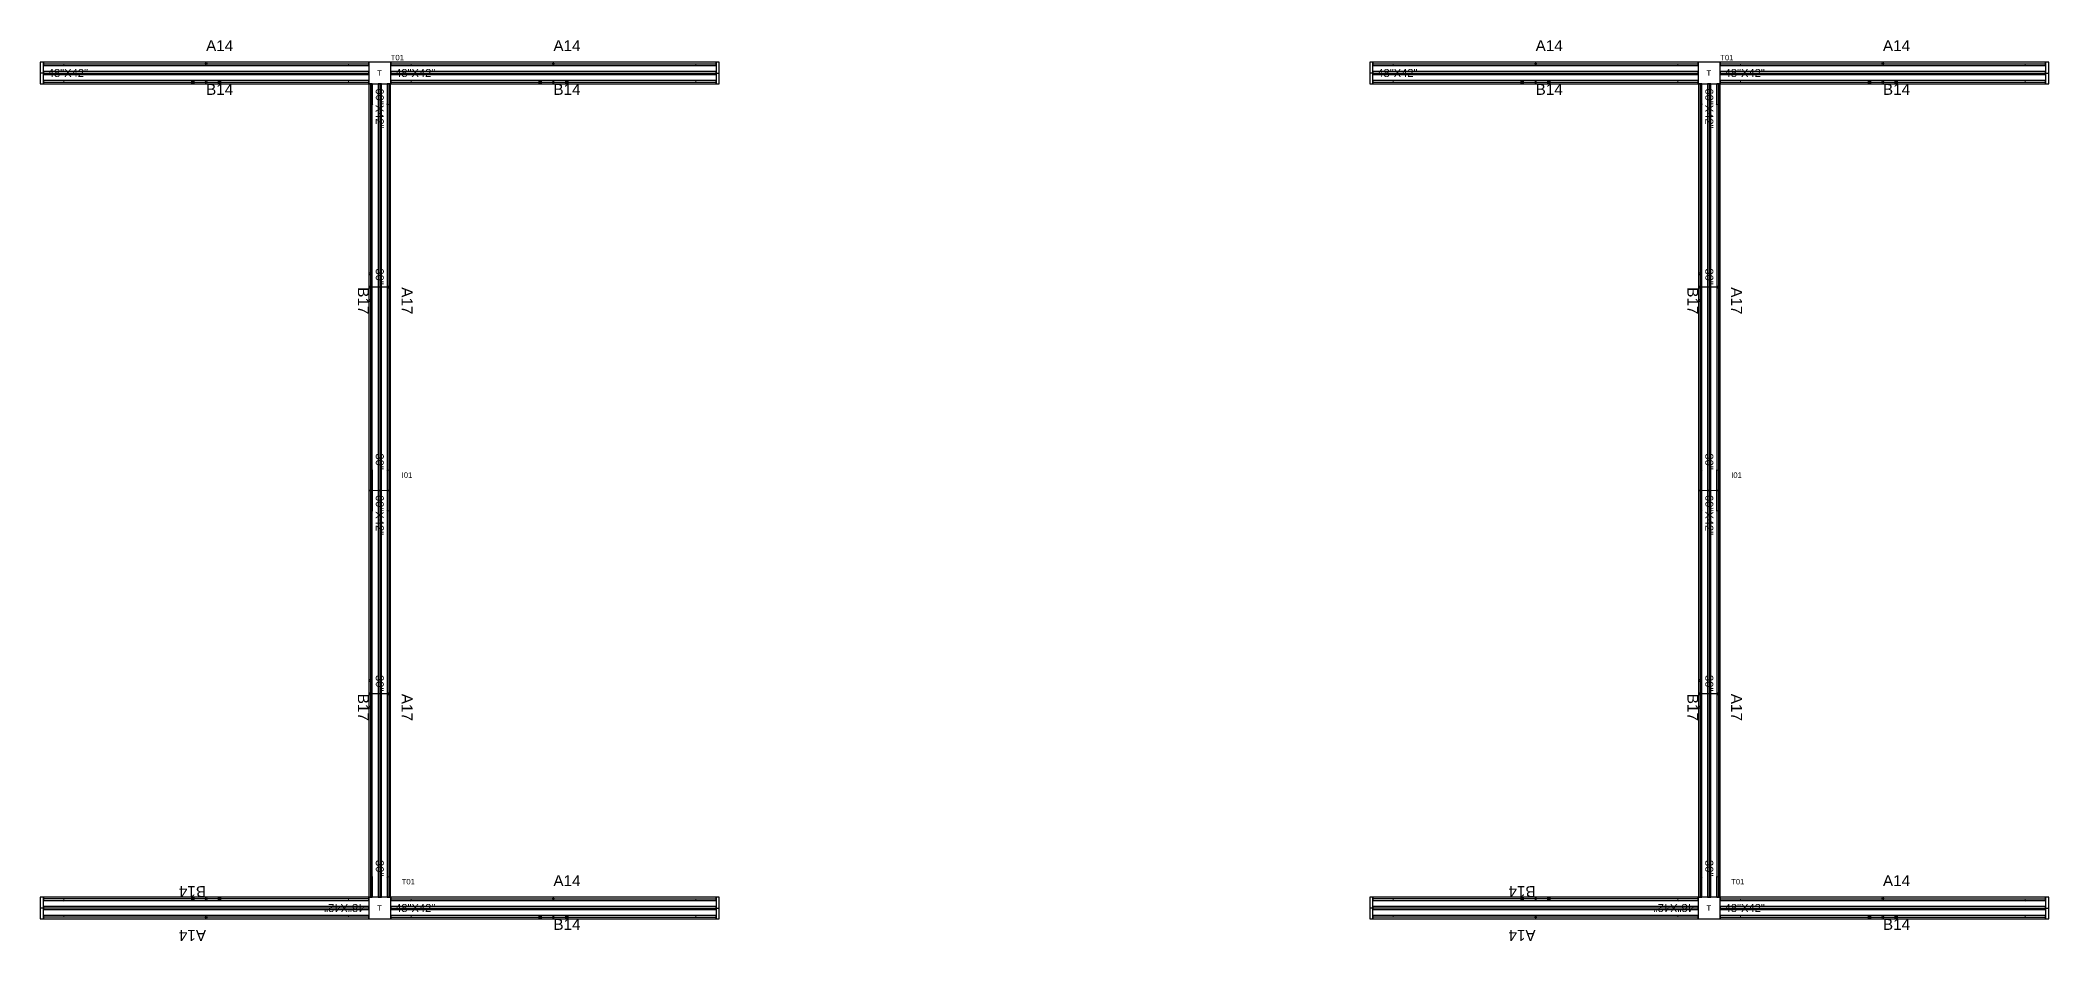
# Model space of a CAD drawing. Header units: millimetres. Extents: x 1390 to 1467.6, y 1790 to 1851.2.
# Drawn here: x 1441.94 to 1449.47, y 1827.03 to 1830.41 of the extents above; entities that cross this region are included whole.
import ezdxf

# ---------------------------------------------------------------- set-up
doc = ezdxf.new("R2010")
doc.units = ezdxf.units.MM
for name, color, linetype in [('DD2D', 7, 'Continuous'), ('DD2D_Geometry', 7, 'Continuous'), ('DDReportes', 7, 'Continuous'), ('Id Unión', 7, 'Continuous')]:
    doc.layers.add(name, color=color, linetype=linetype)
doc.styles.get("Standard").update_dxf_attribs({"font": 'arial.ttf'})

# ---------------------------------------------------------------- blocks, each defined once
blk = doc.blocks.new('DD101048422D')
at = {"color": 1, "linetype": 'Continuous', "lineweight": 0}
for p, q in [((0, -0.0255), (0, 0.0255)), ((0.0017, 0.0275), (0.0218, 0.0275)), ((0.002, 0.0275), (0.0215, 0.0275)), ((0.0747, 0.0275), (0.0215, 0.0275)), ((0.0747, 0.0275), (0.075, 0.0275)), ((0.0765, 0.026), (0.0765, 0.0343)), ((1.1435, 0.0343), (0.0765, 0.0343)), ((1.1435, 0.0343), (1.1435, 0.026)), ((1.1453, 0.0275), (1.145, 0.0275)), ((1.1453, 0.0275), (1.1985, 0.0275)), ((1.2183, 0.0275), (1.1982, 0.0275)), ((1.218, 0.0275), (1.1985, 0.0275)), ((1.22, -0.0255), (1.22, 0.0255)), ((0.025, -0.0275), (0.002, -0.0275)), ((0.025, -0.0275), (0.0747, -0.0275)), ((0.0747, -0.0275), (0.075, -0.0275)), ((0.0765, -0.0343), (0.0765, -0.026)), ((1.1435, -0.0343), (0.0765, -0.0343)), ((1.1435, -0.026), (1.1435, -0.0343)), ((1.1453, -0.0275), (1.145, -0.0275)), ((1.195, -0.0275), (1.1453, -0.0275)), ((1.195, -0.0275), (1.218, -0.0275))]:
    blk.add_line(p, q, dxfattribs=at)
at = {"color": 1}
for p, q in [((0.6065, 0.0379), (0.6135, 0.0308)), ((0.6065, 0.0308), (0.6135, 0.0379)), ((0.6065, -0.0379), (0.6135, -0.0308)), ((0.6065, -0.0308), (0.6135, -0.0379))]:
    blk.add_line(p, q, dxfattribs=at)
for centre in [(0.56, -0.0343), (0.66, -0.0343)]:
    blk.add_circle(centre, 0.005, dxfattribs=at)
at = {"color": 1, "linetype": 'Continuous', "lineweight": 0}
for centre, radius, start, end in [((0.002, 0.0255), 0.00203, 90, 180), ((0.075, 0.026), 0.00151, 10.02098, 90), ((0.075, 0.026), 0.00151, 0, 10.02098), ((1.145, 0.026), 0.00151, 90, 169.97902), ((1.145, 0.026), 0.00151, 169.97902, 180), ((1.145, 0.026), 0.00151, 169.97902, 180), ((1.218, 0.0255), 0.00203, 0, 90), ((0.002, -0.0255), 0.00203, 180, 270), ((0.075, -0.026), 0.00151, 270, 349.97902), ((0.075, -0.026), 0.00151, 349.97902, 0), ((1.145, -0.026), 0.00151, 180, 190.02098), ((1.145, -0.026), 0.00151, 180, 190.02098), ((1.145, -0.026), 0.00151, 190.02098, 270), ((1.218, -0.0255), 0.00203, 270, 0)]:
    blk.add_arc(centre, radius, start, end, dxfattribs=at)
at = {"color": 1}
for p in [(0.61, 0.0343), (0.61, -0.0343)]:
    blk.add_point(p, dxfattribs=at)
blk.add_text('48"X42"', height=0.03).set_placement((0.0165, -0.0149))
blk = doc.blocks.new('SPACE_DD10104842')
blk.add_blockref('DD101048422D', (0, 0))
blk = doc.blocks.new('DD101060422D')
at = {"color": 1, "linetype": 'Continuous', "lineweight": 0}
for p, q in [((0, -0.0255), (0, 0.0255)), ((0.0017, 0.0275), (0.0218, 0.0275)), ((0.002, 0.0275), (0.0215, 0.0275)), ((0.0747, 0.0275), (0.0215, 0.0275)), ((0.0747, 0.0275), (0.075, 0.0275)), ((0.0765, 0.026), (0.0765, 0.0343)), ((1.4475, 0.0343), (0.0765, 0.0343)), ((1.4475, 0.0343), (1.4475, 0.026)), ((1.4493, 0.0275), (1.449, 0.0275)), ((1.4493, 0.0275), (1.5025, 0.0275)), ((1.5223, 0.0275), (1.5022, 0.0275)), ((1.522, 0.0275), (1.5025, 0.0275)), ((1.524, -0.0255), (1.524, 0.0255)), ((0.025, -0.0275), (0.002, -0.0275)), ((0.025, -0.0275), (0.0747, -0.0275)), ((0.0747, -0.0275), (0.075, -0.0275)), ((0.0765, -0.0343), (0.0765, -0.026)), ((1.4475, -0.0343), (0.0765, -0.0343)), ((1.4475, -0.026), (1.4475, -0.0343)), ((1.4493, -0.0275), (1.449, -0.0275)), ((1.499, -0.0275), (1.4493, -0.0275)), ((1.499, -0.0275), (1.522, -0.0275))]:
    blk.add_line(p, q, dxfattribs=at)
at = {"color": 1}
for p, q in [((0.7585, 0.0379), (0.7655, 0.0308)), ((0.7585, 0.0308), (0.7655, 0.0379)), ((0.762, 0.0343), (0.762, -0.0343)), ((0.7585, -0.0379), (0.7655, -0.0308)), ((0.7585, -0.0308), (0.7655, -0.0379))]:
    blk.add_line(p, q, dxfattribs=at)
for centre in [(0.712, -0.0343), (0.812, -0.0343)]:
    blk.add_circle(centre, 0.005, dxfattribs=at)
at = {"color": 1, "linetype": 'Continuous', "lineweight": 0}
for centre, radius, start, end in [((0.002, 0.0255), 0.00203, 90, 180), ((0.075, 0.026), 0.00151, 10.02098, 90), ((0.075, 0.026), 0.00151, 0, 10.02098), ((1.449, 0.026), 0.00151, 90, 169.97902), ((1.449, 0.026), 0.00151, 169.97902, 180), ((1.449, 0.026), 0.00151, 169.97902, 180), ((1.522, 0.0255), 0.00203, 0, 90), ((0.002, -0.0255), 0.00203, 180, 270), ((0.075, -0.026), 0.00151, 270, 349.97902), ((0.075, -0.026), 0.00151, 349.97902, 0), ((1.449, -0.026), 0.00151, 180, 190.02098), ((1.449, -0.026), 0.00151, 180, 190.02098), ((1.449, -0.026), 0.00151, 190.02098, 270), ((1.522, -0.0255), 0.00203, 270, 0)]:
    blk.add_arc(centre, radius, start, end, dxfattribs=at)
at = {"color": 1}
for p in [(0.762, 0.0343), (0.762, -0.0343)]:
    blk.add_point(p, dxfattribs=at)
for s, p in [('60"X42"', (0.0165, -0.0149)), ('30"', (0.6916, -0.0149)), ('30"', (1.3849, -0.0149))]:
    blk.add_text(s, height=0.03).set_placement(p)
blk = doc.blocks.new('SPACE_DD10106042')
blk.add_blockref('DD101060422D', (0, 0))
blk = doc.blocks.new('DD3021422D')
for p, q in [((0, 0.041), (0, -0.041)), ((0.012, 0.041), (0, 0.041)), ((0.012, -0.041), (0.012, 0.041)), ((0, -0.041), (0.012, -0.041))]:
    blk.add_line(p, q)
blk = doc.blocks.new('SPACE_DD302142')
blk.add_blockref('DD3021422D', (0, 0))

msp = doc.modelspace()

# ---------------------------------------------------------------- linework, layer by layer
at = {"layer": 'DD2D'}
for p, q in [((1441.9519, 1830.2827), (1441.9399, 1830.2827)), ((1441.9519, 1830.317), (1443.1719, 1830.317)), ((1441.9519, 1830.2827), (1443.1719, 1830.2827)), ((1441.9519, 1830.2827), (1443.1719, 1830.2827)), ((1443.1719, 1830.2827), (1443.172, 1830.2827)), ((1443.2539, 1830.317), (1444.4739, 1830.317)), ((1443.2539, 1830.2827), (1444.4739, 1830.2827)), ((1443.2539, 1830.2827), (1444.4739, 1830.2827)), ((1444.4739, 1830.2827), (1444.4859, 1830.2827)), ((1446.9361, 1830.2827), (1446.9241, 1830.2827)), ((1446.9361, 1830.317), (1448.1561, 1830.317)), ((1446.9361, 1830.2827), (1448.1561, 1830.2827)), ((1446.9361, 1830.2827), (1448.1561, 1830.2827)), ((1448.1561, 1830.2827), (1448.1562, 1830.2827)), ((1448.2381, 1830.317), (1449.4581, 1830.317)), ((1448.2381, 1830.2827), (1449.4581, 1830.2827)), ((1448.2381, 1830.2827), (1449.4581, 1830.2827)), ((1449.4581, 1830.2827), (1449.4701, 1830.2827)), ((1441.9519, 1830.2484), (1443.1719, 1830.2484)), ((1443.1786, 1830.2417), (1443.1786, 1828.7177)), ((1443.2129, 1830.2417), (1443.2129, 1828.7177)), ((1443.2129, 1830.2417), (1443.2129, 1828.7177)), ((1443.2472, 1830.2417), (1443.2472, 1828.7177)), ((1443.2539, 1830.2484), (1444.4739, 1830.2484)), ((1446.9361, 1830.2484), (1448.1561, 1830.2484)), ((1448.1628, 1830.2417), (1448.1628, 1828.7177)), ((1448.1971, 1830.2417), (1448.1971, 1828.7177)), ((1448.1971, 1830.2417), (1448.1971, 1828.7177)), ((1448.2314, 1830.2417), (1448.2314, 1828.7177)), ((1448.2381, 1830.2484), (1449.4581, 1830.2484)), ((1443.1786, 1828.7177), (1443.1786, 1827.1937)), ((1443.2129, 1828.7177), (1443.2129, 1828.7176)), ((1443.2129, 1828.7177), (1443.2129, 1827.1937)), ((1443.2129, 1828.7177), (1443.2129, 1827.1937)), ((1443.2472, 1828.7177), (1443.2472, 1827.1937)), ((1448.1628, 1828.7177), (1448.1628, 1827.1937)), ((1448.1971, 1828.7177), (1448.1971, 1828.7176)), ((1448.1971, 1828.7177), (1448.1971, 1827.1937)), ((1448.1971, 1828.7177), (1448.1971, 1827.1937)), ((1448.2314, 1828.7177), (1448.2314, 1827.1937)), ((1441.9519, 1827.1527), (1441.9399, 1827.1527)), ((1443.1719, 1827.187), (1441.9519, 1827.187)), ((1443.1719, 1827.1527), (1441.9519, 1827.1527)), ((1443.1719, 1827.1527), (1441.9519, 1827.1527)), ((1443.2129, 1827.1937), (1443.2129, 1827.1936)), ((1443.2539, 1827.187), (1444.4739, 1827.187)), ((1443.2539, 1827.1527), (1444.4739, 1827.1527)), ((1443.2539, 1827.1527), (1444.4739, 1827.1527)), ((1444.4739, 1827.1527), (1444.4859, 1827.1527)), ((1446.9361, 1827.1527), (1446.9241, 1827.1527)), ((1448.1561, 1827.187), (1446.9361, 1827.187)), ((1448.1561, 1827.1527), (1446.9361, 1827.1527)), ((1448.1561, 1827.1527), (1446.9361, 1827.1527)), ((1448.1971, 1827.1937), (1448.1971, 1827.1936)), ((1448.2381, 1827.187), (1449.4581, 1827.187)), ((1448.2381, 1827.1527), (1449.4581, 1827.1527)), ((1448.2381, 1827.1527), (1449.4581, 1827.1527)), ((1449.4581, 1827.1527), (1449.4701, 1827.1527)), ((1443.1719, 1827.1184), (1441.9519, 1827.1184)), ((1443.2539, 1827.1184), (1444.4739, 1827.1184)), ((1448.1561, 1827.1184), (1446.9361, 1827.1184)), ((1448.2381, 1827.1184), (1449.4581, 1827.1184))]:
    msp.add_line(p, q, dxfattribs=at)
at = {"layer": 'DD2D_Geometry'}
for points in [[(1441.9519, 1830.311), (1443.1719, 1830.311), (1443.1719, 1830.323), (1441.9519, 1830.323)], [(1441.9519, 1830.2767), (1443.1719, 1830.2767), (1443.1719, 1830.2887), (1441.9519, 1830.2887)], [(1443.1719, 1830.2417), (1443.254, 1830.2417), (1443.254, 1830.3237), (1443.1719, 1830.3237)], [(1443.2539, 1830.311), (1444.4739, 1830.311), (1444.4739, 1830.323), (1443.2539, 1830.323)], [(1443.2539, 1830.2767), (1444.4739, 1830.2767), (1444.4739, 1830.2887), (1443.2539, 1830.2887)], [(1446.9361, 1830.311), (1448.1561, 1830.311), (1448.1561, 1830.323), (1446.9361, 1830.323)], [(1446.9361, 1830.2767), (1448.1561, 1830.2767), (1448.1561, 1830.2887), (1446.9361, 1830.2887)], [(1448.1561, 1830.2417), (1448.2382, 1830.2417), (1448.2382, 1830.3237), (1448.1561, 1830.3237)], [(1448.2381, 1830.311), (1449.4581, 1830.311), (1449.4581, 1830.323), (1448.2381, 1830.323)], [(1448.2381, 1830.2767), (1449.4581, 1830.2767), (1449.4581, 1830.2887), (1448.2381, 1830.2887)], [(1441.9519, 1830.2424), (1443.1719, 1830.2424), (1443.1719, 1830.2544), (1441.9519, 1830.2544)], [(1443.1726, 1830.2417), (1443.1726, 1828.7177), (1443.1846, 1828.7177), (1443.1846, 1830.2417)], [(1443.2069, 1830.2417), (1443.2069, 1828.7177), (1443.2189, 1828.7177), (1443.2189, 1830.2417)], [(1443.2412, 1830.2417), (1443.2412, 1828.7177), (1443.2532, 1828.7177), (1443.2532, 1830.2417)], [(1443.2539, 1830.2424), (1444.4739, 1830.2424), (1444.4739, 1830.2544), (1443.2539, 1830.2544)], [(1446.9361, 1830.2424), (1448.1561, 1830.2424), (1448.1561, 1830.2544), (1446.9361, 1830.2544)], [(1448.1568, 1830.2417), (1448.1568, 1828.7177), (1448.1688, 1828.7177), (1448.1688, 1830.2417)], [(1448.1911, 1830.2417), (1448.1911, 1828.7177), (1448.2031, 1828.7177), (1448.2031, 1830.2417)], [(1448.2254, 1830.2417), (1448.2254, 1828.7177), (1448.2374, 1828.7177), (1448.2374, 1830.2417)], [(1448.2381, 1830.2424), (1449.4581, 1830.2424), (1449.4581, 1830.2544), (1448.2381, 1830.2544)], [(1443.1726, 1828.7177), (1443.1726, 1827.1937), (1443.1846, 1827.1937), (1443.1846, 1828.7177)], [(1443.2069, 1828.7177), (1443.2069, 1827.1937), (1443.2189, 1827.1937), (1443.2189, 1828.7177)], [(1443.2129, 1828.7176), (1443.2129, 1828.7176), (1443.2129, 1828.7177), (1443.2129, 1828.7177)], [(1443.2412, 1828.7177), (1443.2412, 1827.1937), (1443.2532, 1827.1937), (1443.2532, 1828.7177)], [(1448.1568, 1828.7177), (1448.1568, 1827.1937), (1448.1688, 1827.1937), (1448.1688, 1828.7177)], [(1448.1911, 1828.7177), (1448.1911, 1827.1937), (1448.2031, 1827.1937), (1448.2031, 1828.7177)], [(1448.1971, 1828.7176), (1448.1971, 1828.7176), (1448.1971, 1828.7177), (1448.1971, 1828.7177)], [(1448.2254, 1828.7177), (1448.2254, 1827.1937), (1448.2374, 1827.1937), (1448.2374, 1828.7177)], [(1443.1719, 1827.193), (1441.9519, 1827.193), (1441.9519, 1827.181), (1443.1719, 1827.181)], [(1443.1719, 1827.1587), (1441.9519, 1827.1587), (1441.9519, 1827.1467), (1443.1719, 1827.1467)], [(1443.1719, 1827.1244), (1441.9519, 1827.1244), (1441.9519, 1827.1124), (1443.1719, 1827.1124)], [(1443.1719, 1827.1937), (1443.1719, 1827.1116), (1443.2539, 1827.1116), (1443.2539, 1827.1937)], [(1443.2539, 1827.181), (1444.4739, 1827.181), (1444.4739, 1827.193), (1443.2539, 1827.193)], [(1443.2539, 1827.1467), (1444.4739, 1827.1467), (1444.4739, 1827.1587), (1443.2539, 1827.1587)], [(1443.2539, 1827.1124), (1444.4739, 1827.1124), (1444.4739, 1827.1244), (1443.2539, 1827.1244)], [(1448.1561, 1827.193), (1446.9361, 1827.193), (1446.9361, 1827.181), (1448.1561, 1827.181)], [(1448.1561, 1827.1587), (1446.9361, 1827.1587), (1446.9361, 1827.1467), (1448.1561, 1827.1467)], [(1448.1561, 1827.1244), (1446.9361, 1827.1244), (1446.9361, 1827.1124), (1448.1561, 1827.1124)], [(1448.1561, 1827.1937), (1448.1561, 1827.1116), (1448.2381, 1827.1116), (1448.2381, 1827.1937)], [(1448.2381, 1827.181), (1449.4581, 1827.181), (1449.4581, 1827.193), (1448.2381, 1827.193)], [(1448.2381, 1827.1467), (1449.4581, 1827.1467), (1449.4581, 1827.1587), (1448.2381, 1827.1587)], [(1448.2381, 1827.1124), (1449.4581, 1827.1124), (1449.4581, 1827.1244), (1448.2381, 1827.1244)]]:
    msp.add_lwpolyline(points, close=True, dxfattribs=at)

# ---------------------------------------------------------------- block references
for name, p, rotation in [('SPACE_DD302142', (1441.9519, 1830.2827), 180), ('SPACE_DD302142', (1446.9361, 1830.2827), 180), ('SPACE_DD10106042', (1443.2129, 1830.2417), 270), ('SPACE_DD10106042', (1448.1971, 1830.2417), 270), ('SPACE_DD10106042', (1443.2129, 1828.7177), 270), ('SPACE_DD10106042', (1448.1971, 1828.7177), 270), ('SPACE_DD302142', (1441.9519, 1827.1527), 180), ('SPACE_DD10104842', (1443.1719, 1827.1527), 180), ('SPACE_DD302142', (1446.9361, 1827.1527), 180), ('SPACE_DD10104842', (1448.1561, 1827.1527), 180)]:
    msp.add_blockref(name, p, dxfattribs=dict(at, rotation=rotation))
for name, p in [('SPACE_DD10104842', (1441.9519, 1830.2827)), ('SPACE_DD10104842', (1443.2539, 1830.2827)), ('SPACE_DD302142', (1444.4739, 1830.2827)), ('SPACE_DD10104842', (1446.9361, 1830.2827)), ('SPACE_DD10104842', (1448.2381, 1830.2827)), ('SPACE_DD302142', (1449.4581, 1830.2827)), ('SPACE_DD10104842', (1443.2539, 1827.1527)), ('SPACE_DD302142', (1444.4739, 1827.1527)), ('SPACE_DD10104842', (1448.2381, 1827.1527)), ('SPACE_DD302142', (1449.4581, 1827.1527))]:
    msp.add_blockref(name, p, dxfattribs=at)

# ---------------------------------------------------------------- texts
for p in [(1443.2027, 1830.2725), (1448.1868, 1830.2725), (1443.2027, 1827.1425), (1448.1868, 1827.1425)]:
    msp.add_text('T', height=0.0205, dxfattribs=at).set_placement(p)
at = {"layer": 'DDReportes'}
for s, p in [('A14', (1442.5619, 1830.3647)), ('A14', (1443.8639, 1830.3647)), ('A14', (1447.5461, 1830.3647)), ('A14', (1448.8481, 1830.3647)), ('B14', (1442.5619, 1830.2007)), ('B14', (1443.8639, 1830.2007)), ('B14', (1447.5461, 1830.2007)), ('B14', (1448.8481, 1830.2007)), ('A14', (1443.8639, 1827.2347)), ('A14', (1448.8481, 1827.2347)), ('B14', (1443.8639, 1827.0707)), ('B14', (1448.8481, 1827.0707))]:
    msp.add_text(s, height=0.041, dxfattribs=at).set_placement(p)
for s, rotation, p in [('B17', 270, (1443.1309, 1829.4797)), ('A17', 270, (1443.2949, 1829.4797)), ('B17', 270, (1448.1151, 1829.4797)), ('A17', 270, (1448.2791, 1829.4797)), ('B17', 270, (1443.1309, 1827.9557)), ('A17', 270, (1443.2949, 1827.9557)), ('B17', 270, (1448.1151, 1827.9557)), ('A17', 270, (1448.2791, 1827.9557)), ('B14', 180, (1442.5619, 1827.2347)), ('B14', 180, (1447.5461, 1827.2347)), ('A14', 180, (1442.5619, 1827.0707)), ('A14', 180, (1447.5461, 1827.0707))]:
    msp.add_text(s, height=0.041, rotation=rotation, dxfattribs=at).set_placement(p)
at = {"layer": 'Id Unión'}
for s, p in [('T01', (1443.2542, 1830.3302)), ('T01', (1448.2384, 1830.3302)), ('I01', (1443.2952, 1828.7652)), ('I01', (1448.2794, 1828.7652)), ('T01', (1443.2952, 1827.2412)), ('T01', (1448.2794, 1827.2412))]:
    msp.add_text(s, height=0.0205, dxfattribs=at).set_placement(p)

doc.saveas('drawing.dxf')
